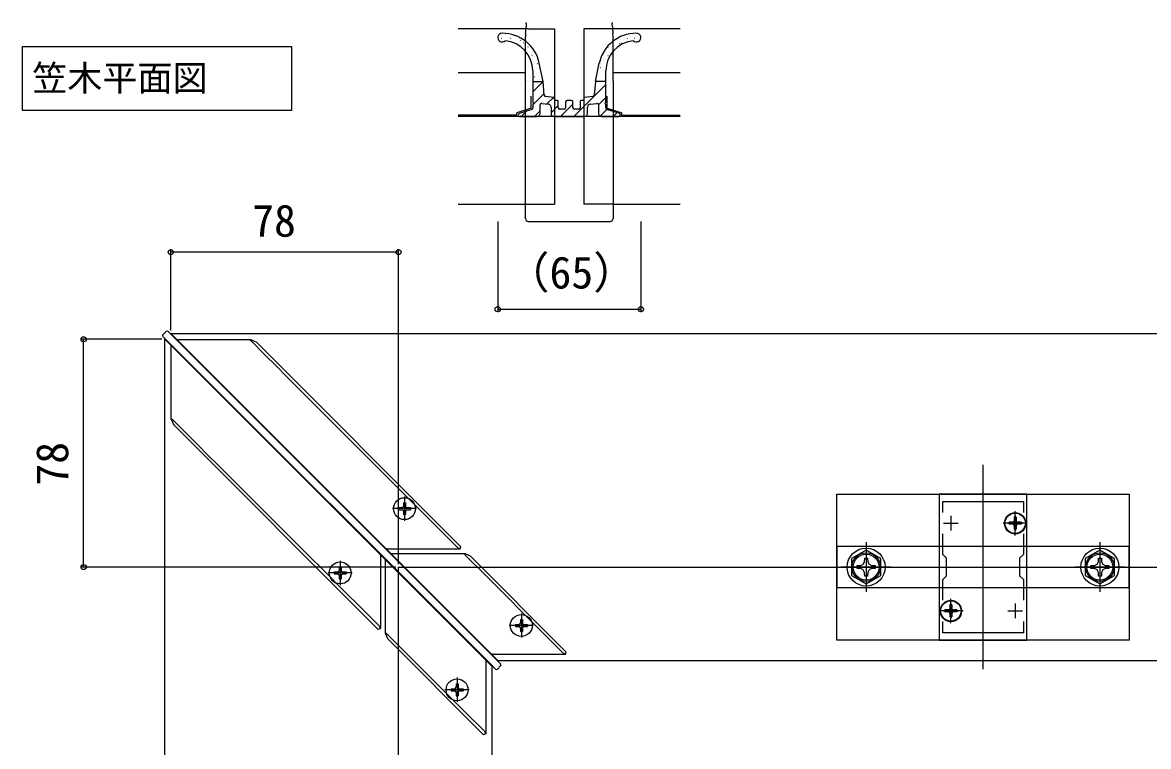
# Model space of a CAD drawing. Units: millimetres, scale not verified. Extents: x -875 to 875, y -1299 to 1293.
# Drawn here: x -14.4 to 371, y 484.3 to 732.1 of the extents above; entities that cross this region are included whole.
import ezdxf
from ezdxf.enums import TextEntityAlignment as Align

# ---------------------------------------------------------------- set-up
doc = ezdxf.new("R2010")
doc.units = ezdxf.units.MM
doc.header["$LTSCALE"] = 8
for name, color, linetype in [('0-1_USER1', 3, 'Continuous'), ('0-2_YKK_11', 7, 'Continuous'), ('0-3_YKK_12', 2, 'Continuous'), ('0-4_YKK_13', 4, 'Continuous'), ('0-5_YKK_D', 6, 'Continuous'), ('0-7_YSS_K', 3, 'Continuous')]:
    doc.layers.add(name, color=color, linetype=linetype)
doc.styles.add('ＭＳ ゴシック', font='')
doc.styles.get('ＭＳ ゴシック').set_extended_font_data('MS Gothic')

msp = doc.modelspace()

# ---------------------------------------------------------------- linework, layer by layer
at = {"layer": '0-1_USER1'}
msp.add_lwpolyline([(-14.351, 709.939), (-14.351, 723.939), (77.699, 723.939), (77.699, 702.056), (-14.351, 702.056)], close=True, dxfattribs=at)
at = {"layer": '0-2_YKK_11'}
for p, q in [((303.374, 563.2), (303.374, 558.2)), ((325.374, 563.2), (325.374, 558.2)), ((300.874, 560.7), (305.874, 560.7)), ((322.874, 560.7), (327.874, 560.7)), ((303.374, 533.2), (303.374, 528.2)), ((325.374, 533.2), (325.374, 528.2)), ((300.874, 530.7), (305.874, 530.7)), ((322.874, 530.7), (327.874, 530.7))]:
    msp.add_line(p, q, dxfattribs=at)
msp.add_lwpolyline([(299.374, 570.7), (299.374, 520.7), (329.374, 520.7), (329.374, 570.7)], close=True, dxfattribs=at)
for points in [[(300.574, 564.333), (300.574, 568.2), (328.174, 568.2), (328.174, 564.333)], [(300.574, 534.333), (300.574, 541.4), (301.874, 542.7), (301.874, 548.7), (300.574, 550), (300.574, 557.067)], [(328.174, 557.067), (328.174, 550), (326.874, 548.7), (326.874, 542.7), (328.174, 541.4), (328.174, 534.333)], [(328.174, 527.067), (328.174, 523.2), (300.574, 523.2), (300.574, 527.067)]]:
    msp.add_lwpolyline(points, dxfattribs=at)
at = {"layer": '0-3_YKK_12'}
for p, q in [((158.681, 729.955), (134.77, 729.955)), ((158.681, 729.955), (167.77, 729.955)), ((167.77, 729.955), (167.77, 669.955)), ((177.77, 729.955), (177.77, 669.955)), ((186.859, 729.955), (177.77, 729.955)), ((210.77, 729.955), (186.859, 729.955)), ((134.77, 714.955), (157.886, 714.955)), ((187.654, 714.955), (210.77, 714.955)), ((134.77, 669.955), (157.77, 669.955)), ((157.77, 669.955), (167.77, 669.955)), ((187.77, 669.955), (177.77, 669.955)), ((187.77, 669.955), (210.77, 669.955)), ((36.374, 625.7), (148.374, 513.7)), ((34.374, 150.7), (34.374, 623.7)), ((34.374, 623.7), (146.374, 511.7)), ((314.374, 510.7), (314.374, 580.7)), ((146.374, 150.7), (146.374, 511.7))]:
    msp.add_line(p, q, dxfattribs=at)
for points in [[(36.374, 625.7), (499.374, 625.7), (511.874, 625.7)], [(148.374, 513.7), (499.374, 513.7), (511.874, 513.7)]]:
    msp.add_lwpolyline(points, dxfattribs=at)
at = {"layer": '0-4_YKK_13'}
for p, q in [((157.84, 728.325), (157.77, 727.178)), ((158.052, 731.79), (157.982, 730.647)), ((187.558, 730.647), (187.488, 731.79)), ((187.77, 727.178), (187.7, 728.325)), ((149.261, 726.001), (149.271, 726.005)), ((149.513, 726.755), (149.563, 726.755)), ((150.938, 728.13), (150.988, 728.13)), ((152.381, 727.106), (152.391, 727.11)), ((152.553, 726.755), (152.603, 726.755)), ((153.978, 725.14), (154.028, 725.14)), ((155.593, 726.755), (155.643, 726.755)), ((155.771, 725.465), (155.78, 725.469)), ((156.062, 725.989), (156.145, 726.044)), ((157.018, 725.14), (157.068, 725.14)), ((157.77, 712.184), (157.77, 727.178)), ((187.418, 725.14), (187.468, 725.14)), ((187.718, 725.415), (187.727, 725.418)), ((187.77, 712.184), (187.77, 727.178)), ((189.948, 724.911), (190.031, 724.966)), ((190.458, 725.14), (190.508, 725.14)), ((190.461, 726.386), (190.47, 726.39)), ((192.073, 726.755), (192.123, 726.755)), ((192.637, 726.691), (192.72, 726.746)), ((193.498, 728.13), (193.548, 728.13)), ((193.581, 727.491), (193.591, 727.494)), ((195.113, 726.755), (195.163, 726.755)), ((196.538, 728.13), (196.588, 728.13)), ((158.633, 723.765), (158.683, 723.765)), ((159.537, 723.958), (159.546, 723.962)), ((159.98, 720.747), (160.063, 720.802)), ((160.058, 722.15), (160.108, 722.15)), ((160.136, 721.329), (160.145, 721.333)), ((161.673, 720.775), (161.674, 720.775)), ((184.26, 721.147), (184.344, 721.202)), ((185.574, 721.815), (185.583, 721.818)), ((185.993, 723.765), (186.043, 723.765)), ((185.993, 720.775), (186.043, 720.775)), ((187.418, 722.15), (187.468, 722.15)), ((189.033, 723.765), (189.083, 723.765)), ((160.058, 719.16), (160.108, 719.16)), ((161.112, 718.834), (161.121, 718.837)), ((161.673, 717.785), (161.723, 717.785)), ((161.785, 718.024), (161.868, 718.079)), ((163.781, 711.955), (162.51, 718.16)), ((181.759, 711.955), (183.03, 718.16)), ((182.953, 717.785), (183.003, 717.785)), ((183.43, 718.214), (183.439, 718.218)), ((184.378, 719.16), (184.428, 719.16)), ((160.9, 713.52), (160.984, 713.576)), ((161.673, 714.795), (161.723, 714.795)), ((161.758, 716.222), (161.767, 716.225)), ((162.356, 713.593), (162.366, 713.596)), ((163.098, 713.18), (163.148, 713.18)), ((182.953, 714.795), (183.003, 714.795)), ((183.376, 716.643), (183.459, 716.699)), ((184.028, 715.585), (184.038, 715.589)), ((184.378, 716.17), (184.428, 716.17)), ((184.378, 713.18), (184.428, 713.18)), ((185.004, 713.09), (185.014, 713.093)), ((157.77, 712.184), (157.77, 712.097)), ((157.77, 712.095), (157.77, 712.097)), ((157.77, 711.925), (157.77, 712.095)), ((157.77, 665.008), (157.77, 711.925)), ((160.27, 711.955), (163.781, 711.955)), ((160.27, 708.381), (163.786, 711.897)), ((164.231, 707.261), (163.781, 711.955)), ((174.294, 699.955), (185.27, 710.93)), ((181.759, 711.955), (181.309, 707.261)), ((181.755, 711.905), (181.804, 711.955)), ((185.27, 711.955), (181.759, 711.955)), ((181.884, 711.985), (181.894, 711.989)), ((182.492, 712.14), (182.575, 712.195)), ((187.77, 712.184), (187.77, 712.097)), ((187.77, 712.097), (187.77, 712.095)), ((187.77, 712.095), (187.77, 711.925)), ((187.77, 711.925), (187.77, 665.008)), ((159.77, 702.817), (159.77, 706.955)), ((160.27, 703.891), (164.179, 707.8)), ((167.504, 706.485), (164.672, 706.812)), ((165.105, 704.235), (167.37, 706.501)), ((167.77, 705.755), (167.77, 706.187)), ((168.72, 705.455), (168.07, 705.455)), ((173.52, 705.455), (172.02, 705.455)), ((177.47, 705.455), (176.82, 705.455)), ((177.77, 706.187), (177.77, 705.755)), ((180.868, 706.812), (178.036, 706.485)), ((182.77, 703.94), (185.27, 706.44)), ((185.77, 702.817), (185.77, 706.955)), ((159.77, 702.817), (154.77, 701.179)), ((159.926, 702.342), (155.614, 700.93)), ((156.334, 699.955), (158.134, 701.755)), ((160.27, 703.935), (160.27, 702.817)), ((160.824, 699.955), (162.77, 701.901)), ((162.77, 700.955), (162.77, 703.936)), ((163.325, 704.433), (165.63, 704.177)), ((166.52, 701.161), (169.02, 703.661)), ((166.52, 703.183), (166.52, 700.955)), ((169.02, 702.955), (169.02, 705.155)), ((171.02, 702.455), (169.52, 702.455)), ((169.804, 699.955), (174.02, 704.171)), ((171.52, 704.955), (171.52, 702.955)), ((174.02, 702.955), (174.02, 704.955)), ((176.02, 702.455), (174.52, 702.455)), ((176.52, 705.155), (176.52, 702.955)), ((179.02, 700.955), (179.02, 703.183)), ((179.91, 704.177), (182.215, 704.433)), ((182.77, 703.936), (182.77, 700.955)), ((183.362, 700.042), (185.65, 702.33)), ((185.27, 702.817), (185.27, 703.935)), ((189.926, 700.93), (185.614, 702.342)), ((185.77, 702.817), (190.77, 701.179)), ((154.77, 700.455), (134.77, 700.455)), ((154.77, 700.455), (154.77, 701.179)), ((155.77, 699.955), (161.77, 699.955)), ((167.52, 699.955), (178.02, 699.955)), ((183.77, 699.955), (189.77, 699.955)), ((187.765, 699.955), (189.032, 701.222)), ((190.77, 700.455), (190.77, 701.179)), ((190.77, 700.455), (210.77, 700.455)), ((158.766, 664.008), (172.733, 663.951)), ((172.722, 663.964), (172.818, 663.964)), ((172.807, 663.951), (186.774, 664.008)), ((33.728, 625.286), (34.788, 626.346)), ((35.492, 622.814), (33.728, 624.579)), ((35.496, 626.346), (37.26, 624.582)), ((37.26, 624.582), (147.663, 514.179)), ((145.895, 512.411), (35.492, 622.814)), ((63.859, 623.5), (38.342, 623.5)), ((63.953, 623.461), (63.859, 623.5)), ((63.953, 623.461), (65.566, 622.793)), ((135.699, 552.659), (65.566, 622.793)), ((36.613, 596.121), (37.281, 594.509)), ((107.415, 524.375), (37.281, 594.509)), ((116.024, 567.75), (116.724, 567.75)), ((116.024, 567.75), (116.024, 566.55)), ((116.374, 569.85), (116.374, 561.55)), ((116.724, 567.75), (116.724, 566.55)), ((120.524, 565.7), (112.224, 565.7)), ((114.324, 566.05), (114.324, 565.35)), ((114.324, 566.05), (115.524, 566.05)), ((114.324, 565.35), (115.524, 565.35)), ((116.024, 564.85), (116.024, 563.65)), ((116.024, 563.65), (116.724, 563.65)), ((116.724, 564.85), (116.724, 563.65)), ((117.224, 566.05), (118.424, 566.05)), ((117.224, 565.35), (118.424, 565.35)), ((118.424, 566.05), (118.424, 565.35)), ((325.724, 562.75), (325.024, 562.75)), ((325.024, 562.75), (325.024, 561.55)), ((325.374, 556.55), (325.374, 564.85)), ((325.724, 562.75), (325.724, 561.55)), ((329.524, 560.7), (321.224, 560.7)), ((323.324, 561.05), (323.324, 560.35)), ((324.524, 561.05), (323.324, 561.05)), ((324.524, 560.35), (323.324, 560.35)), ((325.024, 559.85), (325.024, 558.65)), ((325.724, 559.85), (325.724, 558.65)), ((327.424, 561.05), (326.224, 561.05)), ((327.424, 560.35), (326.224, 560.35)), ((327.424, 561.05), (327.424, 560.35)), ((325.724, 558.65), (325.024, 558.65)), ((110.617, 551.949), (135.409, 551.949)), ((135.417, 551.967), (135.699, 552.659)), ((274.374, 554.2), (274.374, 537.2)), ((354.374, 554.2), (354.374, 537.2)), ((94.374, 547.85), (94.374, 539.55)), ((108.125, 549.457), (108.125, 524.665)), ((109.825, 522.965), (109.825, 548.482)), ((137.109, 550.25), (111.592, 550.25)), ((137.221, 550.204), (138.819, 549.54)), ((171.751, 516.607), (138.819, 549.54)), ((273.851, 547.554), (273.873, 548.8)), ((353.851, 547.554), (353.873, 548.8)), ((98.524, 543.7), (90.224, 543.7)), ((92.324, 544.05), (92.324, 543.35)), ((92.324, 544.05), (93.524, 544.05)), ((92.324, 543.35), (93.524, 543.35)), ((94.024, 545.75), (94.724, 545.75)), ((94.024, 545.75), (94.024, 544.55)), ((94.724, 545.75), (94.724, 544.55)), ((95.224, 544.05), (96.424, 544.05)), ((95.224, 543.35), (96.424, 543.35)), ((96.424, 544.05), (96.424, 543.35)), ((282.874, 545.7), (265.874, 545.7)), ((362.874, 545.7), (345.874, 545.7)), ((94.024, 542.85), (94.024, 541.65)), ((94.024, 541.65), (94.724, 541.65)), ((94.724, 542.85), (94.724, 541.65)), ((303.724, 532.75), (303.024, 532.75)), ((303.024, 532.75), (303.024, 531.55)), ((303.374, 526.55), (303.374, 534.85)), ((303.724, 532.75), (303.724, 531.55)), ((156.374, 529.85), (156.374, 521.55)), ((307.524, 530.7), (299.224, 530.7)), ((301.324, 531.05), (301.324, 530.35)), ((302.524, 531.05), (301.324, 531.05)), ((302.524, 530.35), (301.324, 530.35)), ((303.024, 529.85), (303.024, 528.65)), ((303.724, 528.65), (303.024, 528.65)), ((303.724, 529.85), (303.724, 528.65)), ((305.424, 531.05), (304.224, 531.05)), ((305.424, 530.35), (304.224, 530.35)), ((305.424, 531.05), (305.424, 530.35)), ((108.108, 524.657), (107.415, 524.375)), ((160.524, 525.7), (152.224, 525.7)), ((154.324, 526.05), (154.324, 525.35)), ((154.324, 526.05), (155.524, 526.05)), ((154.324, 525.35), (155.524, 525.35)), ((156.024, 527.75), (156.724, 527.75)), ((156.024, 527.75), (156.024, 526.55)), ((156.024, 524.85), (156.024, 523.65)), ((156.724, 527.75), (156.724, 526.55)), ((156.724, 524.85), (156.724, 523.65)), ((157.224, 526.05), (158.424, 526.05)), ((157.224, 525.35), (158.424, 525.35)), ((158.424, 526.05), (158.424, 525.35)), ((109.87, 522.854), (110.534, 521.255)), ((156.024, 523.65), (156.724, 523.65)), ((171.466, 515.917), (171.751, 516.607)), ((147.663, 514.179), (149.288, 512.554)), ((147.521, 510.786), (145.895, 512.411)), ((149.288, 511.846), (148.228, 510.786)), ((134.024, 505.75), (134.724, 505.75)), ((134.024, 505.75), (134.024, 504.55)), ((134.374, 507.85), (134.374, 499.55)), ((134.724, 505.75), (134.724, 504.55)), ((138.524, 503.7), (130.224, 503.7)), ((132.324, 504.05), (132.324, 503.35)), ((132.324, 504.05), (133.524, 504.05)), ((132.324, 503.35), (133.524, 503.35)), ((134.024, 502.85), (134.024, 501.65)), ((134.024, 501.65), (134.724, 501.65)), ((134.724, 502.85), (134.724, 501.65)), ((135.224, 504.05), (136.424, 504.05)), ((135.224, 503.35), (136.424, 503.35)), ((136.424, 504.05), (136.424, 503.35))]:
    msp.add_line(p, q, dxfattribs=at)
for points in [[(157.84, 728.325), (157.868, 728.777), (157.895, 729.22), (157.921, 729.638), (157.944, 730.019), (157.964, 730.348), (157.98, 730.617), (157.982, 730.647)], [(158.052, 731.79), (158.067, 732.04), (158.072, 732.123)], [(187.468, 732.123), (187.473, 732.04), (187.488, 731.79)], [(187.558, 730.647), (187.56, 730.617), (187.576, 730.348), (187.596, 730.019), (187.619, 729.638), (187.645, 729.22), (187.672, 728.777), (187.7, 728.325)], [(160.27, 715.574), (160.27, 711.955), (160.27, 704.974)], [(185.27, 704.974), (185.27, 711.955), (185.27, 715.574)], [(36.613, 596.121), (36.574, 596.216), (36.574, 621.732)], [(63.98, 622.999), (63.886, 623.112), (63.837, 623.205), (63.821, 623.281), (63.832, 623.348), (63.874, 623.411), (63.953, 623.461)], [(63.98, 622.999), (68.466, 618.508), (72.516, 614.455), (76.129, 610.839), (79.305, 607.66), (82.434, 604.527), (86.393, 600.565), (92.289, 594.663), (97.788, 589.159), (103.64, 583.301), (109.926, 577.008), (115.932, 570.997), (122.232, 564.691), (128.466, 558.45), (134.497, 552.413)], [(37.075, 596.094), (36.962, 596.189), (36.869, 596.237), (36.794, 596.253), (36.726, 596.242), (36.663, 596.2), (36.613, 596.121)], [(37.075, 596.094), (41.566, 591.608), (45.619, 587.558), (49.236, 583.946), (52.415, 580.77), (55.547, 577.64), (59.51, 573.682), (65.411, 567.786), (70.916, 562.287), (76.774, 556.434), (83.066, 550.148), (89.078, 544.142), (95.384, 537.843), (101.624, 531.608), (107.661, 525.577)], [(137.251, 549.712), (137.152, 549.831), (137.103, 549.928), (137.086, 550.008), (137.096, 550.08), (137.139, 550.148), (137.221, 550.204)], [(137.251, 549.712), (144.053, 542.903), (150.673, 536.277), (157.327, 529.617), (164.032, 522.905), (170.586, 516.346)], [(272.521, 546.223), (273.389, 546.685), (273.851, 547.554)], [(273.873, 548.8), (274.876, 548.8), (274.897, 547.554)], [(274.897, 547.554), (275.359, 546.685), (276.228, 546.223)], [(352.521, 546.223), (353.389, 546.685), (353.851, 547.554)], [(353.873, 548.8), (354.876, 548.8), (354.897, 547.554)], [(354.897, 547.554), (355.359, 546.685), (356.228, 546.223)], [(272.521, 545.177), (271.274, 545.199), (271.274, 546.201), (272.521, 546.223)], [(273.851, 543.846), (273.389, 544.715), (272.521, 545.177)], [(274.897, 543.846), (274.876, 542.6), (273.873, 542.6), (273.851, 543.846)], [(276.228, 545.177), (275.359, 544.715), (274.897, 543.846)], [(276.228, 546.223), (277.474, 546.201), (277.474, 545.199), (276.228, 545.177)], [(352.521, 545.177), (351.274, 545.199), (351.274, 546.201), (352.521, 546.223)], [(353.851, 543.846), (353.389, 544.715), (352.521, 545.177)], [(354.897, 543.846), (354.876, 542.6), (353.873, 542.6), (353.851, 543.846)], [(356.228, 545.177), (355.359, 544.715), (354.897, 543.846)], [(356.228, 546.223), (357.474, 546.201), (357.474, 545.199), (356.228, 545.177)], [(110.362, 522.823), (110.243, 522.922), (110.147, 522.972), (110.067, 522.988), (109.994, 522.978), (109.926, 522.935), (109.87, 522.854)], [(110.362, 522.823), (117.171, 516.021), (123.797, 509.401), (130.457, 502.747), (137.169, 496.042), (143.729, 489.488)], [(144.157, 488.609), (143.467, 488.323), (110.534, 521.255)], [(144.174, 513.408), (144.174, 488.616), (144.157, 488.609)], [(146.666, 515.9), (171.459, 515.9), (171.466, 515.917)]]:
    msp.add_lwpolyline(points, dxfattribs=at)
for points in [[(364.374, 570.7), (364.374, 520.7), (264.374, 520.7), (264.374, 570.7)], [(264.374, 538.7), (364.374, 538.7), (364.374, 552.7), (264.374, 552.7)], [(279.374, 548.587), (274.374, 551.474), (269.374, 548.587), (269.374, 542.813), (274.374, 539.926), (279.374, 542.813)], [(359.374, 548.587), (354.374, 551.474), (349.374, 548.587), (349.374, 542.813), (354.374, 539.926), (359.374, 542.813)]]:
    msp.add_lwpolyline(points, close=True, dxfattribs=at)
for centre, radius in [((116.374, 565.7), 3.75), ((325.374, 560.7), 3.65), ((325.374, 560.7), 3.5), ((274.374, 545.7), 6.5), ((354.374, 545.7), 6.5), ((94.374, 543.7), 3.75), ((274.374, 545.7), 4.907), ((274.374, 545.7), 4.432), ((354.374, 545.7), 4.907), ((354.374, 545.7), 4.432), ((303.374, 530.7), 3.65), ((303.374, 530.7), 3.5), ((156.374, 525.7), 3.75), ((134.374, 503.7), 3.75)]:
    msp.add_circle(centre, radius, dxfattribs=at)
for centre, radius, start, end in [((149.77, 726.955), 1.5, 90, 315.33998), ((149.88, 715.56), 12.895, 11.63289, 90.48953), ((195.66, 715.56), 12.895, 89.51047, 168.36711), ((195.77, 726.955), 1.5, 224.66002, 90), ((149.884, 715.558), 10.386, 0.08527, 84.73769), ((195.656, 715.558), 10.386, 95.26231, 179.91473), ((164.729, 707.308), 0.5, 185.48532, 263.42801), ((167.47, 706.187), 0.3, 0, 83.42801), ((168.07, 705.755), 0.3, 180, 270), ((168.72, 705.155), 0.3, 0, 90), ((172.02, 704.955), 0.5, 90, 180), ((173.52, 704.955), 0.5, 0, 90), ((176.82, 705.155), 0.3, 90, 180), ((177.47, 705.755), 0.3, 270, 360), ((178.07, 706.187), 0.3, 96.57199, 180), ((180.811, 707.308), 0.5, 276.57199, 354.51468), ((159.77, 702.817), 0.5, 288.13494, 0), ((160.57, 704.974), 0.3, 180, 240), ((160.57, 703.935), 0.3, 120, 180), ((160.27, 704.455), 0.3, 300, 60), ((163.27, 703.936), 0.5, 83.65981, 180), ((165.52, 703.183), 1, 0, 83.65981), ((169.52, 702.955), 0.5, 180, 270), ((171.02, 702.955), 0.5, 270, 0), ((174.52, 702.955), 0.5, 180, 270), ((176.02, 702.955), 0.5, 270, 0), ((180.02, 703.183), 1, 96.34019, 180), ((182.27, 703.936), 0.5, 0, 96.34019), ((185.27, 704.455), 0.3, 120, 240), ((184.97, 704.974), 0.3, 300, 0), ((184.97, 703.935), 0.3, 0, 60), ((185.77, 702.817), 0.5, 180, 251.86506), ((155.77, 700.455), 0.5, 108.13494, 270), ((161.77, 700.955), 1, 270, 0), ((167.52, 700.955), 1, 180, 270), ((178.02, 700.955), 1, 270, 0), ((183.77, 700.955), 1, 180, 270), ((189.77, 700.455), 0.5, 270, 71.86506), ((158.77, 665.008), 1, 180, 269.76681), ((186.77, 665.008), 1, 270.23319, 0), ((34.081, 624.932), 0.5, 135, 225), ((35.142, 625.993), 0.5, 45, 135), ((115.524, 566.55), 0.5, 270, 0), ((117.224, 566.55), 0.5, 180, 270), ((115.524, 564.85), 0.5, 0, 90), ((117.224, 564.85), 0.5, 90, 180), ((324.524, 561.55), 0.5, 270, 0), ((324.524, 559.85), 0.5, 0, 90), ((326.224, 561.55), 0.5, 180, 270), ((326.224, 559.85), 0.5, 90, 180), ((110.617, 551.65), 0.3, 89.93904, 224.92445), ((135.681, 553.681), 1.734, 226.96533, 261.25273), ((108.425, 549.458), 0.3, 45.07555, 180.06096), ((93.524, 544.55), 0.5, 270, 0), ((93.524, 542.85), 0.5, 0, 90), ((95.224, 544.55), 0.5, 180, 270), ((95.224, 542.85), 0.5, 90, 180), ((302.524, 531.55), 0.5, 270, 0), ((302.524, 529.85), 0.5, 0, 90), ((304.224, 531.55), 0.5, 180, 270), ((304.224, 529.85), 0.5, 90, 180), ((106.393, 524.393), 1.734, 8.74727, 43.03467), ((155.524, 526.55), 0.5, 270, 0), ((155.524, 524.85), 0.5, 0, 90), ((157.224, 526.55), 0.5, 180, 270), ((157.224, 524.85), 0.5, 90, 180), ((144.474, 513.408), 0.3, 45, 180), ((146.666, 515.6), 0.3, 90, 225), ((148.935, 512.2), 0.5, 315, 45), ((171.721, 517.557), 1.66, 226.87009, 261.15791), ((147.874, 511.139), 0.5, 225, 315), ((133.524, 504.55), 0.5, 270, 0), ((133.524, 502.85), 0.5, 0, 90), ((135.224, 504.55), 0.5, 180, 270), ((135.224, 502.85), 0.5, 90, 180), ((142.517, 488.354), 1.66, 8.84209, 43.12991)]:
    msp.add_arc(centre, radius, start, end, dxfattribs=at)
for centre, major_axis, ratio, start_param, end_param in [((135.616, 552.449), (0.207, 0.5), 0.00632, 3.1389747, 3.4071247), ((138.316, 549.75), (1.207, -0.5), 0.001084, 2.7087166, 3.1442106), ((107.625, 524.458), (0.5, 0.207), 0.00632, 6.0176533, 6.2858033), ((110.325, 521.758), (-0.5, 1.207), 0.001084, 6.2805673, 6.7160613)]:
    msp.add_ellipse(centre, major_axis=major_axis, ratio=ratio, start_param=start_param, end_param=end_param, dxfattribs=at)
at = {"layer": '0-5_YKK_D'}
for p, q in [((148.27, 663.955), (148.27, 632.964)), ((197.27, 663.955), (197.27, 632.964)), ((36.374, 626.7), (36.374, 654.5)), ((114.374, 653.5), (36.374, 653.5)), ((114.374, 546.7), (114.374, 654.5)), ((148.27, 633.964), (197.27, 633.964)), ((33.374, 623.7), (5.574, 623.7)), ((6.574, 545.7), (6.574, 623.7)), ((113.374, 545.7), (5.574, 545.7))]:
    msp.add_line(p, q, dxfattribs=at)
for centre in [(36.374, 653.5), (114.374, 653.5), (148.27, 633.964), (197.27, 633.964), (6.574, 623.7), (6.574, 545.7)]:
    msp.add_circle(centre, 0.875, dxfattribs=at)
at = {"layer": '0-7_YSS_K'}
for p, q in [((210.77, 699.955), (134.77, 699.955)), ((167.77, 699.955), (177.77, 699.955)), ((114.374, 2.7), (114.374, 545.7)), ((114.374, 545.7), (567.374, 545.7))]:
    msp.add_line(p, q, dxfattribs=at)

# ---------------------------------------------------------------- texts
at = {"layer": '0-1_USER1', "style": 'ＭＳ ゴシック'}
msp.add_text('笠木平面図', height=8.798, dxfattribs=at).set_placement((-11.023, 706.064), align=Align.BOTTOM_LEFT)
at = {"layer": '0-5_YKK_D', "style": 'ＭＳ ゴシック'}
for s, p in [('78', (64.252, 655.5)), ('（65）', (150.994, 637.753))]:
    msp.add_text(s, height=11, dxfattribs=at).set_placement(p, align=Align.BOTTOM_LEFT)
msp.add_text('78', height=11, rotation=90, dxfattribs=at).set_placement((4.574, 573.578), align=Align.BOTTOM_LEFT)

doc.saveas('drawing.dxf')
